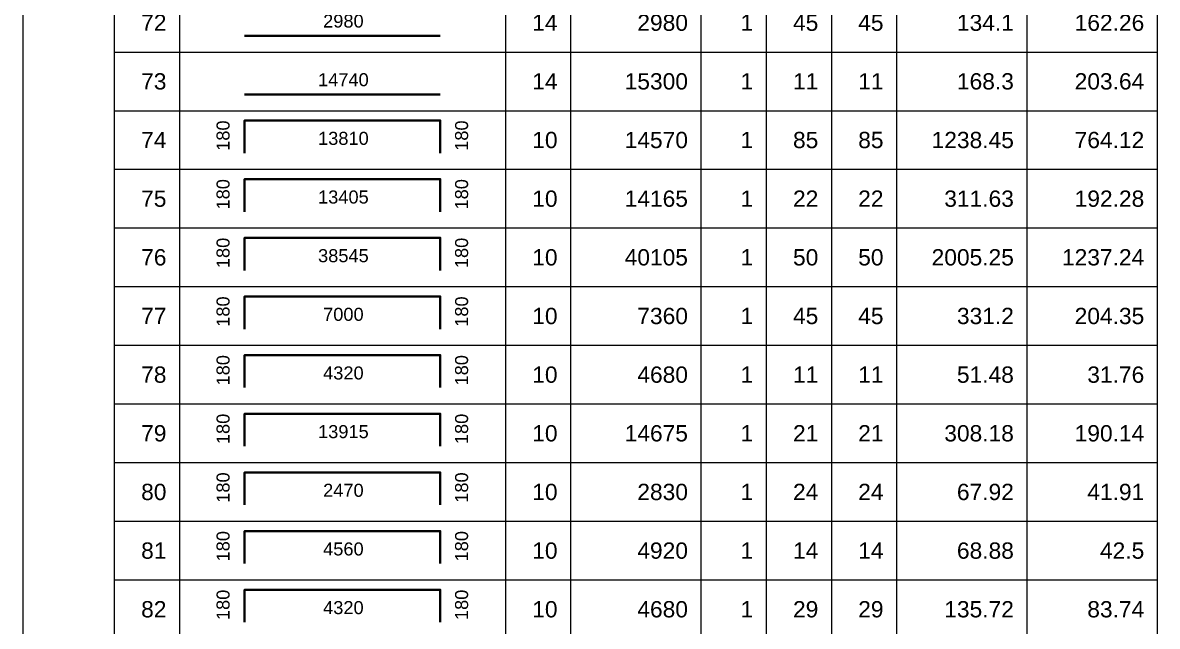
# Model space of a CAD drawing. Header units: millimetres. Extents: x -109376 to 505271, y -20580 to 113678.
# Drawn here: x -109376 to -91971, y 37208 to 46470 of the extents above; entities that cross this region are included whole.
import ezdxf
from ezdxf.enums import TextEntityAlignment as Align

# ---------------------------------------------------------------- set-up
doc = ezdxf.new("R2010")
doc.units = ezdxf.units.MM
for name, color, linetype, lineweight in [('NDC_S_REBAR', 4, 'Continuous', 35), ('NDC_S_VN TEXT', 7, 'Continuous', 20), ('NDC_Table', 3, 'Continuous', 20)]:
    doc.layers.add(name, color=color, linetype=linetype, lineweight=lineweight)
doc.styles.add('ARIAL', font='arial.ttf', dxfattribs={"width": 0.8})

# ---------------------------------------------------------------- blocks, each defined once
blk = doc.blocks.new('dang01')
at = {"layer": 'NDC_S_REBAR'}
blk.add_line((3405, -650), (6405, -650), dxfattribs=at)
at = {"layer": 'NDC_Table'}
for p, q in [((0, 0), (0, -900)), ((1405, 0), (1405, -900)), ((2405, 0), (2405, -900)), ((7405, 0), (7405, -900)), ((8405, 0), (8405, -900)), ((10405, 0), (10405, -900)), ((11405, 0), (11405, -900)), ((12405, 0), (12405, -900)), ((13405, 0), (13405, -900)), ((15405, 0), (15405, -900)), ((17405, 0), (17405, -900)), ((1405, -900), (17405, -900))]:
    blk.add_line(p, q, dxfattribs=at)
at = {"layer": 'NDC_S_VN TEXT', "style": 'ARIAL'}
for p in [(2205, -450), (8205, -450), (10205, -450), (11205, -450), (12205, -450), (13205, -450), (15205, -450), (17205, -450)]:
    blk.add_attdef('D03', text='', height=250, dxfattribs=at).set_placement(p, align=Align.MIDDLE_RIGHT)
blk.add_attdef('00000000', text='', height=200, dxfattribs=at).set_placement((4920, -425), align=Align.MIDDLE_CENTER)
blk = doc.blocks.new('dang04')
at = {"layer": 'NDC_S_REBAR'}
blk.add_lwpolyline([(3405, -650), (3405, -150), (6405, -150), (6405, -650)], dxfattribs=at)
at = {"layer": 'NDC_Table'}
for p, q in [((0, 0), (0, -900)), ((1405, 0), (1405, -900)), ((2405, 0), (2405, -900)), ((7405, 0), (7405, -900)), ((8405, 0), (8405, -900)), ((10405, 0), (10405, -900)), ((11405, 0), (11405, -900)), ((12405, 0), (12405, -900)), ((13405, 0), (13405, -900)), ((15405, 0), (15405, -900)), ((17405, 0), (17405, -900)), ((1405, -900), (17405, -900))]:
    blk.add_line(p, q, dxfattribs=at)
at = {"layer": 'NDC_S_VN TEXT', "style": 'ARIAL'}
for p in [(3073, -150), (6733, -150)]:
    blk.add_attdef('D03', text='', height=200, rotation=90, dxfattribs=at).set_placement(p, align=Align.MIDDLE_RIGHT)
for p in [(2205, -450), (8205, -450), (10205, -450), (11205, -450), (12205, -450), (13205, -450), (15205, -450), (17205, -450)]:
    blk.add_attdef('D03', text='', height=250, dxfattribs=at).set_placement(p, align=Align.MIDDLE_RIGHT)
blk.add_attdef('D03', text='', height=200, dxfattribs=at).set_placement((4920, -425), align=Align.MIDDLE_CENTER)

msp = doc.modelspace()

# ---------------------------------------------------------------- block references
at = {"layer": 'NDC_Table'}
ref = msp.add_blockref('dang01', (-109375.9, 46919.9), dxfattribs=at)
ref.add_attrib('D03', '72', dxfattribs={"layer": 'NDC_S_VN TEXT', "height": 250, "style": 'ARIAL'}).set_placement((-107170.6, 46469.9), align=Align.MIDDLE_RIGHT)
ref.add_attrib('00000000', '2980', dxfattribs={"layer": 'NDC_S_VN TEXT', "height": 200, "style": 'ARIAL'}).set_placement((-104456.3, 46495.2), align=Align.MIDDLE_CENTER)
ref.add_attrib('D03', '14', dxfattribs={"layer": 'NDC_S_VN TEXT', "height": 250, "style": 'ARIAL'}).set_placement((-101170.6, 46469.9), align=Align.MIDDLE_RIGHT)
ref.add_attrib('D03', '2980', dxfattribs={"layer": 'NDC_S_VN TEXT', "height": 250, "style": 'ARIAL'}).set_placement((-99170.6, 46469.9), align=Align.MIDDLE_RIGHT)
ref.add_attrib('D03', '1', dxfattribs={"layer": 'NDC_S_VN TEXT', "height": 250, "style": 'ARIAL'}).set_placement((-98170.6, 46469.9), align=Align.MIDDLE_RIGHT)
ref.add_attrib('D03', '45', dxfattribs={"layer": 'NDC_S_VN TEXT', "height": 250, "style": 'ARIAL'}).set_placement((-97170.6, 46469.9), align=Align.MIDDLE_RIGHT)
ref.add_attrib('D03', '45', dxfattribs={"layer": 'NDC_S_VN TEXT', "height": 250, "style": 'ARIAL'}).set_placement((-96170.6, 46470.2), align=Align.MIDDLE_RIGHT)
ref.add_attrib('D03', '134.1', dxfattribs={"layer": 'NDC_S_VN TEXT', "height": 250, "style": 'ARIAL'}).set_placement((-94170.6, 46469.9), align=Align.MIDDLE_RIGHT)
ref.add_attrib('D03', '162.26', dxfattribs={"layer": 'NDC_S_VN TEXT', "height": 250, "style": 'ARIAL'}).set_placement((-92170.6, 46469.9), align=Align.MIDDLE_RIGHT)
ref = msp.add_blockref('dang01', (-109375.9, 46019.9), dxfattribs=at)
ref.add_attrib('D03', '73', dxfattribs={"layer": 'NDC_S_VN TEXT', "height": 250, "style": 'ARIAL'}).set_placement((-107170.6, 45569.9), align=Align.MIDDLE_RIGHT)
ref.add_attrib('00000000', '14740', dxfattribs={"layer": 'NDC_S_VN TEXT', "height": 200, "style": 'ARIAL'}).set_placement((-104456.3, 45595.2), align=Align.MIDDLE_CENTER)
ref.add_attrib('D03', '14', dxfattribs={"layer": 'NDC_S_VN TEXT', "height": 250, "style": 'ARIAL'}).set_placement((-101170.6, 45569.9), align=Align.MIDDLE_RIGHT)
ref.add_attrib('D03', '15300', dxfattribs={"layer": 'NDC_S_VN TEXT', "height": 250, "style": 'ARIAL'}).set_placement((-99170.6, 45569.9), align=Align.MIDDLE_RIGHT)
ref.add_attrib('D03', '1', dxfattribs={"layer": 'NDC_S_VN TEXT', "height": 250, "style": 'ARIAL'}).set_placement((-98170.6, 45569.9), align=Align.MIDDLE_RIGHT)
ref.add_attrib('D03', '11', dxfattribs={"layer": 'NDC_S_VN TEXT', "height": 250, "style": 'ARIAL'}).set_placement((-97170.6, 45569.9), align=Align.MIDDLE_RIGHT)
ref.add_attrib('D03', '11', dxfattribs={"layer": 'NDC_S_VN TEXT', "height": 250, "style": 'ARIAL'}).set_placement((-96170.6, 45570.2), align=Align.MIDDLE_RIGHT)
ref.add_attrib('D03', '168.3', dxfattribs={"layer": 'NDC_S_VN TEXT', "height": 250, "style": 'ARIAL'}).set_placement((-94170.6, 45569.9), align=Align.MIDDLE_RIGHT)
ref.add_attrib('D03', '203.64', dxfattribs={"layer": 'NDC_S_VN TEXT', "height": 250, "style": 'ARIAL'}).set_placement((-92170.6, 45569.9), align=Align.MIDDLE_RIGHT)
ref = msp.add_blockref('dang04', (-109375.9, 45119.9), dxfattribs=at)
ref.add_attrib('D03', '74', dxfattribs={"layer": 'NDC_S_VN TEXT', "height": 250, "style": 'ARIAL'}).set_placement((-107170.6, 44669.9), align=Align.MIDDLE_RIGHT)
ref.add_attrib('D03', '180', dxfattribs={"layer": 'NDC_S_VN TEXT', "height": 200, "rotation": 90, "style": 'ARIAL'}).set_placement((-106302.5, 44969.9), align=Align.MIDDLE_RIGHT)
ref.add_attrib('D03', '13810', dxfattribs={"layer": 'NDC_S_VN TEXT', "height": 200, "style": 'ARIAL'}).set_placement((-104456.3, 44695.2), align=Align.MIDDLE_CENTER)
ref.add_attrib('D03', '180', dxfattribs={"layer": 'NDC_S_VN TEXT', "height": 200, "rotation": 90, "style": 'ARIAL'}).set_placement((-102643.4, 44969.9), align=Align.MIDDLE_RIGHT)
ref.add_attrib('D03', '10', dxfattribs={"layer": 'NDC_S_VN TEXT', "height": 250, "style": 'ARIAL'}).set_placement((-101170.6, 44669.9), align=Align.MIDDLE_RIGHT)
ref.add_attrib('D03', '14570', dxfattribs={"layer": 'NDC_S_VN TEXT', "height": 250, "style": 'ARIAL'}).set_placement((-99170.6, 44669.9), align=Align.MIDDLE_RIGHT)
ref.add_attrib('D03', '1', dxfattribs={"layer": 'NDC_S_VN TEXT', "height": 250, "style": 'ARIAL'}).set_placement((-98170.6, 44669.9), align=Align.MIDDLE_RIGHT)
ref.add_attrib('D03', '85', dxfattribs={"layer": 'NDC_S_VN TEXT', "height": 250, "style": 'ARIAL'}).set_placement((-97170.6, 44669.9), align=Align.MIDDLE_RIGHT)
ref.add_attrib('D03', '85', dxfattribs={"layer": 'NDC_S_VN TEXT', "height": 250, "style": 'ARIAL'}).set_placement((-96170.6, 44670.2), align=Align.MIDDLE_RIGHT)
ref.add_attrib('D03', '1238.45', dxfattribs={"layer": 'NDC_S_VN TEXT', "height": 250, "style": 'ARIAL'}).set_placement((-94170.6, 44669.9), align=Align.MIDDLE_RIGHT)
ref.add_attrib('D03', '764.12', dxfattribs={"layer": 'NDC_S_VN TEXT', "height": 250, "style": 'ARIAL'}).set_placement((-92170.6, 44669.9), align=Align.MIDDLE_RIGHT)
ref = msp.add_blockref('dang04', (-109375.9, 44219.9), dxfattribs=at)
ref.add_attrib('D03', '75', dxfattribs={"layer": 'NDC_S_VN TEXT', "height": 250, "style": 'ARIAL'}).set_placement((-107170.6, 43769.9), align=Align.MIDDLE_RIGHT)
ref.add_attrib('D03', '180', dxfattribs={"layer": 'NDC_S_VN TEXT', "height": 200, "rotation": 90, "style": 'ARIAL'}).set_placement((-106302.5, 44069.9), align=Align.MIDDLE_RIGHT)
ref.add_attrib('D03', '13405', dxfattribs={"layer": 'NDC_S_VN TEXT', "height": 200, "style": 'ARIAL'}).set_placement((-104456.3, 43795.2), align=Align.MIDDLE_CENTER)
ref.add_attrib('D03', '180', dxfattribs={"layer": 'NDC_S_VN TEXT', "height": 200, "rotation": 90, "style": 'ARIAL'}).set_placement((-102643.4, 44069.9), align=Align.MIDDLE_RIGHT)
ref.add_attrib('D03', '10', dxfattribs={"layer": 'NDC_S_VN TEXT', "height": 250, "style": 'ARIAL'}).set_placement((-101170.6, 43769.9), align=Align.MIDDLE_RIGHT)
ref.add_attrib('D03', '14165', dxfattribs={"layer": 'NDC_S_VN TEXT', "height": 250, "style": 'ARIAL'}).set_placement((-99170.6, 43769.9), align=Align.MIDDLE_RIGHT)
ref.add_attrib('D03', '1', dxfattribs={"layer": 'NDC_S_VN TEXT', "height": 250, "style": 'ARIAL'}).set_placement((-98170.6, 43769.9), align=Align.MIDDLE_RIGHT)
ref.add_attrib('D03', '22', dxfattribs={"layer": 'NDC_S_VN TEXT', "height": 250, "style": 'ARIAL'}).set_placement((-97170.6, 43769.9), align=Align.MIDDLE_RIGHT)
ref.add_attrib('D03', '22', dxfattribs={"layer": 'NDC_S_VN TEXT', "height": 250, "style": 'ARIAL'}).set_placement((-96170.6, 43770.2), align=Align.MIDDLE_RIGHT)
ref.add_attrib('D03', '311.63', dxfattribs={"layer": 'NDC_S_VN TEXT', "height": 250, "style": 'ARIAL'}).set_placement((-94170.6, 43769.9), align=Align.MIDDLE_RIGHT)
ref.add_attrib('D03', '192.28', dxfattribs={"layer": 'NDC_S_VN TEXT', "height": 250, "style": 'ARIAL'}).set_placement((-92170.6, 43769.9), align=Align.MIDDLE_RIGHT)
ref = msp.add_blockref('dang04', (-109375.9, 43319.9), dxfattribs=at)
ref.add_attrib('D03', '76', dxfattribs={"layer": 'NDC_S_VN TEXT', "height": 250, "style": 'ARIAL'}).set_placement((-107170.6, 42869.9), align=Align.MIDDLE_RIGHT)
ref.add_attrib('D03', '180', dxfattribs={"layer": 'NDC_S_VN TEXT', "height": 200, "rotation": 90, "style": 'ARIAL'}).set_placement((-106302.5, 43169.9), align=Align.MIDDLE_RIGHT)
ref.add_attrib('D03', '38545', dxfattribs={"layer": 'NDC_S_VN TEXT', "height": 200, "style": 'ARIAL'}).set_placement((-104456.3, 42895.2), align=Align.MIDDLE_CENTER)
ref.add_attrib('D03', '180', dxfattribs={"layer": 'NDC_S_VN TEXT', "height": 200, "rotation": 90, "style": 'ARIAL'}).set_placement((-102643.4, 43169.9), align=Align.MIDDLE_RIGHT)
ref.add_attrib('D03', '10', dxfattribs={"layer": 'NDC_S_VN TEXT', "height": 250, "style": 'ARIAL'}).set_placement((-101170.6, 42869.9), align=Align.MIDDLE_RIGHT)
ref.add_attrib('D03', '40105', dxfattribs={"layer": 'NDC_S_VN TEXT', "height": 250, "style": 'ARIAL'}).set_placement((-99170.6, 42869.9), align=Align.MIDDLE_RIGHT)
ref.add_attrib('D03', '1', dxfattribs={"layer": 'NDC_S_VN TEXT', "height": 250, "style": 'ARIAL'}).set_placement((-98170.6, 42869.9), align=Align.MIDDLE_RIGHT)
ref.add_attrib('D03', '50', dxfattribs={"layer": 'NDC_S_VN TEXT', "height": 250, "style": 'ARIAL'}).set_placement((-97170.6, 42869.9), align=Align.MIDDLE_RIGHT)
ref.add_attrib('D03', '50', dxfattribs={"layer": 'NDC_S_VN TEXT', "height": 250, "style": 'ARIAL'}).set_placement((-96170.6, 42870.2), align=Align.MIDDLE_RIGHT)
ref.add_attrib('D03', '2005.25', dxfattribs={"layer": 'NDC_S_VN TEXT', "height": 250, "style": 'ARIAL'}).set_placement((-94170.6, 42869.9), align=Align.MIDDLE_RIGHT)
ref.add_attrib('D03', '1237.24', dxfattribs={"layer": 'NDC_S_VN TEXT', "height": 250, "style": 'ARIAL'}).set_placement((-92170.6, 42869.9), align=Align.MIDDLE_RIGHT)
ref = msp.add_blockref('dang04', (-109375.9, 42419.9), dxfattribs=at)
ref.add_attrib('D03', '77', dxfattribs={"layer": 'NDC_S_VN TEXT', "height": 250, "style": 'ARIAL'}).set_placement((-107170.6, 41969.9), align=Align.MIDDLE_RIGHT)
ref.add_attrib('D03', '180', dxfattribs={"layer": 'NDC_S_VN TEXT', "height": 200, "rotation": 90, "style": 'ARIAL'}).set_placement((-106302.5, 42269.9), align=Align.MIDDLE_RIGHT)
ref.add_attrib('D03', '7000', dxfattribs={"layer": 'NDC_S_VN TEXT', "height": 200, "style": 'ARIAL'}).set_placement((-104456.3, 41995.2), align=Align.MIDDLE_CENTER)
ref.add_attrib('D03', '180', dxfattribs={"layer": 'NDC_S_VN TEXT', "height": 200, "rotation": 90, "style": 'ARIAL'}).set_placement((-102643.4, 42269.9), align=Align.MIDDLE_RIGHT)
ref.add_attrib('D03', '10', dxfattribs={"layer": 'NDC_S_VN TEXT', "height": 250, "style": 'ARIAL'}).set_placement((-101170.6, 41969.9), align=Align.MIDDLE_RIGHT)
ref.add_attrib('D03', '7360', dxfattribs={"layer": 'NDC_S_VN TEXT', "height": 250, "style": 'ARIAL'}).set_placement((-99170.6, 41969.9), align=Align.MIDDLE_RIGHT)
ref.add_attrib('D03', '1', dxfattribs={"layer": 'NDC_S_VN TEXT', "height": 250, "style": 'ARIAL'}).set_placement((-98170.6, 41969.9), align=Align.MIDDLE_RIGHT)
ref.add_attrib('D03', '45', dxfattribs={"layer": 'NDC_S_VN TEXT', "height": 250, "style": 'ARIAL'}).set_placement((-97170.6, 41969.9), align=Align.MIDDLE_RIGHT)
ref.add_attrib('D03', '45', dxfattribs={"layer": 'NDC_S_VN TEXT', "height": 250, "style": 'ARIAL'}).set_placement((-96170.6, 41970.2), align=Align.MIDDLE_RIGHT)
ref.add_attrib('D03', '331.2', dxfattribs={"layer": 'NDC_S_VN TEXT', "height": 250, "style": 'ARIAL'}).set_placement((-94170.6, 41969.9), align=Align.MIDDLE_RIGHT)
ref.add_attrib('D03', '204.35', dxfattribs={"layer": 'NDC_S_VN TEXT', "height": 250, "style": 'ARIAL'}).set_placement((-92170.6, 41969.9), align=Align.MIDDLE_RIGHT)
ref = msp.add_blockref('dang04', (-109375.9, 41519.9), dxfattribs=at)
ref.add_attrib('D03', '78', dxfattribs={"layer": 'NDC_S_VN TEXT', "height": 250, "style": 'ARIAL'}).set_placement((-107170.6, 41069.9), align=Align.MIDDLE_RIGHT)
ref.add_attrib('D03', '180', dxfattribs={"layer": 'NDC_S_VN TEXT', "height": 200, "rotation": 90, "style": 'ARIAL'}).set_placement((-106302.5, 41369.9), align=Align.MIDDLE_RIGHT)
ref.add_attrib('D03', '4320', dxfattribs={"layer": 'NDC_S_VN TEXT', "height": 200, "style": 'ARIAL'}).set_placement((-104456.3, 41095.2), align=Align.MIDDLE_CENTER)
ref.add_attrib('D03', '180', dxfattribs={"layer": 'NDC_S_VN TEXT', "height": 200, "rotation": 90, "style": 'ARIAL'}).set_placement((-102643.4, 41369.9), align=Align.MIDDLE_RIGHT)
ref.add_attrib('D03', '10', dxfattribs={"layer": 'NDC_S_VN TEXT', "height": 250, "style": 'ARIAL'}).set_placement((-101170.6, 41069.9), align=Align.MIDDLE_RIGHT)
ref.add_attrib('D03', '4680', dxfattribs={"layer": 'NDC_S_VN TEXT', "height": 250, "style": 'ARIAL'}).set_placement((-99170.6, 41069.9), align=Align.MIDDLE_RIGHT)
ref.add_attrib('D03', '1', dxfattribs={"layer": 'NDC_S_VN TEXT', "height": 250, "style": 'ARIAL'}).set_placement((-98170.6, 41069.9), align=Align.MIDDLE_RIGHT)
ref.add_attrib('D03', '11', dxfattribs={"layer": 'NDC_S_VN TEXT', "height": 250, "style": 'ARIAL'}).set_placement((-97170.6, 41069.9), align=Align.MIDDLE_RIGHT)
ref.add_attrib('D03', '11', dxfattribs={"layer": 'NDC_S_VN TEXT', "height": 250, "style": 'ARIAL'}).set_placement((-96170.6, 41070.2), align=Align.MIDDLE_RIGHT)
ref.add_attrib('D03', '51.48', dxfattribs={"layer": 'NDC_S_VN TEXT', "height": 250, "style": 'ARIAL'}).set_placement((-94170.6, 41069.9), align=Align.MIDDLE_RIGHT)
ref.add_attrib('D03', '31.76', dxfattribs={"layer": 'NDC_S_VN TEXT', "height": 250, "style": 'ARIAL'}).set_placement((-92170.6, 41069.9), align=Align.MIDDLE_RIGHT)
ref = msp.add_blockref('dang04', (-109375.9, 40619.9), dxfattribs=at)
ref.add_attrib('D03', '79', dxfattribs={"layer": 'NDC_S_VN TEXT', "height": 250, "style": 'ARIAL'}).set_placement((-107170.6, 40169.9), align=Align.MIDDLE_RIGHT)
ref.add_attrib('D03', '180', dxfattribs={"layer": 'NDC_S_VN TEXT', "height": 200, "rotation": 90, "style": 'ARIAL'}).set_placement((-106302.5, 40469.9), align=Align.MIDDLE_RIGHT)
ref.add_attrib('D03', '13915', dxfattribs={"layer": 'NDC_S_VN TEXT', "height": 200, "style": 'ARIAL'}).set_placement((-104456.3, 40195.2), align=Align.MIDDLE_CENTER)
ref.add_attrib('D03', '180', dxfattribs={"layer": 'NDC_S_VN TEXT', "height": 200, "rotation": 90, "style": 'ARIAL'}).set_placement((-102643.4, 40469.9), align=Align.MIDDLE_RIGHT)
ref.add_attrib('D03', '10', dxfattribs={"layer": 'NDC_S_VN TEXT', "height": 250, "style": 'ARIAL'}).set_placement((-101170.6, 40169.9), align=Align.MIDDLE_RIGHT)
ref.add_attrib('D03', '14675', dxfattribs={"layer": 'NDC_S_VN TEXT', "height": 250, "style": 'ARIAL'}).set_placement((-99170.6, 40169.9), align=Align.MIDDLE_RIGHT)
ref.add_attrib('D03', '1', dxfattribs={"layer": 'NDC_S_VN TEXT', "height": 250, "style": 'ARIAL'}).set_placement((-98170.6, 40169.9), align=Align.MIDDLE_RIGHT)
ref.add_attrib('D03', '21', dxfattribs={"layer": 'NDC_S_VN TEXT', "height": 250, "style": 'ARIAL'}).set_placement((-97170.6, 40169.9), align=Align.MIDDLE_RIGHT)
ref.add_attrib('D03', '21', dxfattribs={"layer": 'NDC_S_VN TEXT', "height": 250, "style": 'ARIAL'}).set_placement((-96170.6, 40170.2), align=Align.MIDDLE_RIGHT)
ref.add_attrib('D03', '308.18', dxfattribs={"layer": 'NDC_S_VN TEXT', "height": 250, "style": 'ARIAL'}).set_placement((-94170.6, 40169.9), align=Align.MIDDLE_RIGHT)
ref.add_attrib('D03', '190.14', dxfattribs={"layer": 'NDC_S_VN TEXT', "height": 250, "style": 'ARIAL'}).set_placement((-92170.6, 40169.9), align=Align.MIDDLE_RIGHT)
ref = msp.add_blockref('dang04', (-109375.9, 39719.9), dxfattribs=at)
ref.add_attrib('D03', '80', dxfattribs={"layer": 'NDC_S_VN TEXT', "height": 250, "style": 'ARIAL'}).set_placement((-107170.6, 39269.9), align=Align.MIDDLE_RIGHT)
ref.add_attrib('D03', '180', dxfattribs={"layer": 'NDC_S_VN TEXT', "height": 200, "rotation": 90, "style": 'ARIAL'}).set_placement((-106302.5, 39569.9), align=Align.MIDDLE_RIGHT)
ref.add_attrib('D03', '2470', dxfattribs={"layer": 'NDC_S_VN TEXT', "height": 200, "style": 'ARIAL'}).set_placement((-104456.3, 39295.2), align=Align.MIDDLE_CENTER)
ref.add_attrib('D03', '180', dxfattribs={"layer": 'NDC_S_VN TEXT', "height": 200, "rotation": 90, "style": 'ARIAL'}).set_placement((-102643.4, 39569.9), align=Align.MIDDLE_RIGHT)
ref.add_attrib('D03', '10', dxfattribs={"layer": 'NDC_S_VN TEXT', "height": 250, "style": 'ARIAL'}).set_placement((-101170.6, 39269.9), align=Align.MIDDLE_RIGHT)
ref.add_attrib('D03', '2830', dxfattribs={"layer": 'NDC_S_VN TEXT', "height": 250, "style": 'ARIAL'}).set_placement((-99170.6, 39269.9), align=Align.MIDDLE_RIGHT)
ref.add_attrib('D03', '1', dxfattribs={"layer": 'NDC_S_VN TEXT', "height": 250, "style": 'ARIAL'}).set_placement((-98170.6, 39269.9), align=Align.MIDDLE_RIGHT)
ref.add_attrib('D03', '24', dxfattribs={"layer": 'NDC_S_VN TEXT', "height": 250, "style": 'ARIAL'}).set_placement((-97170.6, 39269.9), align=Align.MIDDLE_RIGHT)
ref.add_attrib('D03', '24', dxfattribs={"layer": 'NDC_S_VN TEXT', "height": 250, "style": 'ARIAL'}).set_placement((-96170.6, 39270.2), align=Align.MIDDLE_RIGHT)
ref.add_attrib('D03', '67.92', dxfattribs={"layer": 'NDC_S_VN TEXT', "height": 250, "style": 'ARIAL'}).set_placement((-94170.6, 39269.9), align=Align.MIDDLE_RIGHT)
ref.add_attrib('D03', '41.91', dxfattribs={"layer": 'NDC_S_VN TEXT', "height": 250, "style": 'ARIAL'}).set_placement((-92170.6, 39269.9), align=Align.MIDDLE_RIGHT)
ref = msp.add_blockref('dang04', (-109375.9, 38819.9), dxfattribs=at)
ref.add_attrib('D03', '81', dxfattribs={"layer": 'NDC_S_VN TEXT', "height": 250, "style": 'ARIAL'}).set_placement((-107170.6, 38369.9), align=Align.MIDDLE_RIGHT)
ref.add_attrib('D03', '180', dxfattribs={"layer": 'NDC_S_VN TEXT', "height": 200, "rotation": 90, "style": 'ARIAL'}).set_placement((-106302.5, 38669.9), align=Align.MIDDLE_RIGHT)
ref.add_attrib('D03', '4560', dxfattribs={"layer": 'NDC_S_VN TEXT', "height": 200, "style": 'ARIAL'}).set_placement((-104456.3, 38395.2), align=Align.MIDDLE_CENTER)
ref.add_attrib('D03', '180', dxfattribs={"layer": 'NDC_S_VN TEXT', "height": 200, "rotation": 90, "style": 'ARIAL'}).set_placement((-102643.4, 38669.9), align=Align.MIDDLE_RIGHT)
ref.add_attrib('D03', '10', dxfattribs={"layer": 'NDC_S_VN TEXT', "height": 250, "style": 'ARIAL'}).set_placement((-101170.6, 38369.9), align=Align.MIDDLE_RIGHT)
ref.add_attrib('D03', '4920', dxfattribs={"layer": 'NDC_S_VN TEXT', "height": 250, "style": 'ARIAL'}).set_placement((-99170.6, 38369.9), align=Align.MIDDLE_RIGHT)
ref.add_attrib('D03', '1', dxfattribs={"layer": 'NDC_S_VN TEXT', "height": 250, "style": 'ARIAL'}).set_placement((-98170.6, 38369.9), align=Align.MIDDLE_RIGHT)
ref.add_attrib('D03', '14', dxfattribs={"layer": 'NDC_S_VN TEXT', "height": 250, "style": 'ARIAL'}).set_placement((-97170.6, 38369.9), align=Align.MIDDLE_RIGHT)
ref.add_attrib('D03', '14', dxfattribs={"layer": 'NDC_S_VN TEXT', "height": 250, "style": 'ARIAL'}).set_placement((-96170.6, 38370.2), align=Align.MIDDLE_RIGHT)
ref.add_attrib('D03', '68.88', dxfattribs={"layer": 'NDC_S_VN TEXT', "height": 250, "style": 'ARIAL'}).set_placement((-94170.6, 38369.9), align=Align.MIDDLE_RIGHT)
ref.add_attrib('D03', '42.5', dxfattribs={"layer": 'NDC_S_VN TEXT', "height": 250, "style": 'ARIAL'}).set_placement((-92170.6, 38369.9), align=Align.MIDDLE_RIGHT)
ref = msp.add_blockref('dang04', (-109375.9, 37919.9), dxfattribs=at)
ref.add_attrib('D03', '82', dxfattribs={"layer": 'NDC_S_VN TEXT', "height": 250, "style": 'ARIAL'}).set_placement((-107170.6, 37469.9), align=Align.MIDDLE_RIGHT)
ref.add_attrib('D03', '180', dxfattribs={"layer": 'NDC_S_VN TEXT', "height": 200, "rotation": 90, "style": 'ARIAL'}).set_placement((-106302.5, 37769.9), align=Align.MIDDLE_RIGHT)
ref.add_attrib('D03', '4320', dxfattribs={"layer": 'NDC_S_VN TEXT', "height": 200, "style": 'ARIAL'}).set_placement((-104456.3, 37495.2), align=Align.MIDDLE_CENTER)
ref.add_attrib('D03', '180', dxfattribs={"layer": 'NDC_S_VN TEXT', "height": 200, "rotation": 90, "style": 'ARIAL'}).set_placement((-102643.4, 37769.9), align=Align.MIDDLE_RIGHT)
ref.add_attrib('D03', '10', dxfattribs={"layer": 'NDC_S_VN TEXT', "height": 250, "style": 'ARIAL'}).set_placement((-101170.6, 37469.9), align=Align.MIDDLE_RIGHT)
ref.add_attrib('D03', '4680', dxfattribs={"layer": 'NDC_S_VN TEXT', "height": 250, "style": 'ARIAL'}).set_placement((-99170.6, 37469.9), align=Align.MIDDLE_RIGHT)
ref.add_attrib('D03', '1', dxfattribs={"layer": 'NDC_S_VN TEXT', "height": 250, "style": 'ARIAL'}).set_placement((-98170.6, 37469.9), align=Align.MIDDLE_RIGHT)
ref.add_attrib('D03', '29', dxfattribs={"layer": 'NDC_S_VN TEXT', "height": 250, "style": 'ARIAL'}).set_placement((-97170.6, 37469.9), align=Align.MIDDLE_RIGHT)
ref.add_attrib('D03', '29', dxfattribs={"layer": 'NDC_S_VN TEXT', "height": 250, "style": 'ARIAL'}).set_placement((-96170.6, 37470.2), align=Align.MIDDLE_RIGHT)
ref.add_attrib('D03', '135.72', dxfattribs={"layer": 'NDC_S_VN TEXT', "height": 250, "style": 'ARIAL'}).set_placement((-94170.6, 37469.9), align=Align.MIDDLE_RIGHT)
ref.add_attrib('D03', '83.74', dxfattribs={"layer": 'NDC_S_VN TEXT', "height": 250, "style": 'ARIAL'}).set_placement((-92170.6, 37469.9), align=Align.MIDDLE_RIGHT)

doc.saveas('drawing.dxf')
